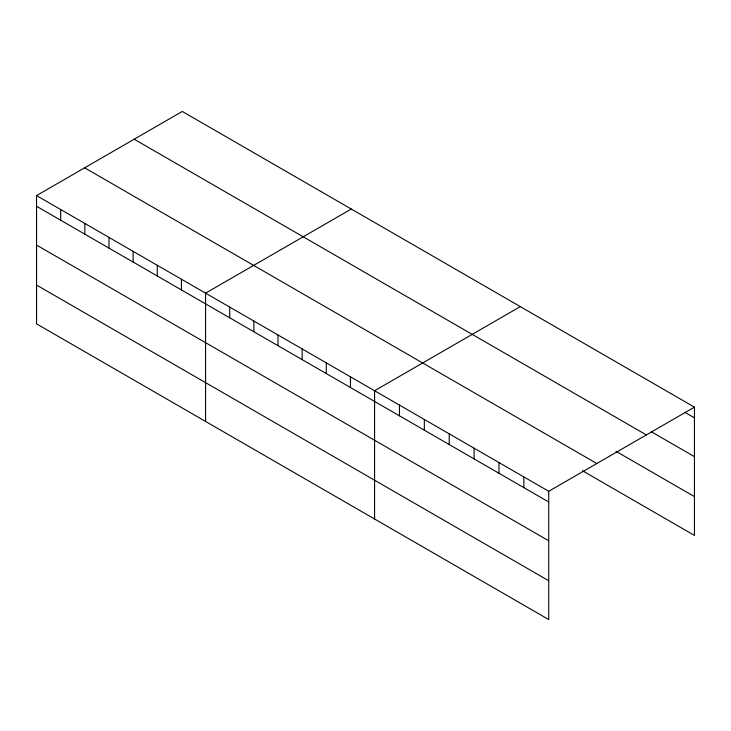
<?xml version="1.0" encoding="UTF-8"?>
<svg xmlns="http://www.w3.org/2000/svg" width="731" height="731" viewBox="0 0 731 731"><rect width="100%" height="100%" fill="white"/><g stroke="black" fill="none" stroke-linecap="round" stroke-linejoin="round"><path stroke-width="1.1" d="M548.725 540.785L548.725 491.287L36.55 195.588L36.55 323.851L548.725 619.55L548.725 540.785L36.55 245.077M582.506 470.782L694.45 535.412L694.45 407.149L182.275 111.45L36.55 195.588M351.291 209.029L205.566 293.168L205.566 421.431M520.308 306.609L374.583 390.747L374.583 519.01M548.725 491.287L694.45 407.149M684.883 412.321L694.45 417.849M651.394 431.783L694.45 456.647M134.184 139.219L646.359 434.918M615.995 451.319L694.45 496.614M84.641 167.819L596.816 463.518M36.55 206.288L548.725 501.987M36.55 285.053L548.725 580.752M523.844 476.923L523.844 487.623M498.971 462.559L498.971 473.259M474.09 448.204L474.09 458.894M449.218 433.839L449.218 444.53M424.336 419.475L424.336 430.175M399.464 405.111L399.464 415.811M350.441 376.812L350.441 387.503M326.291 362.868L326.291 373.568M302.15 348.925L302.15 359.625M277.999 334.99L277.999 345.69M253.858 321.046L253.858 331.746M229.708 307.111L229.708 317.802M181.425 279.224L181.425 289.924M157.275 265.289L157.275 275.989M133.133 251.345L133.133 262.045M108.983 237.411L108.983 248.101M84.842 223.467L84.842 234.167M60.691 209.523L60.691 220.223"/></g></svg>
